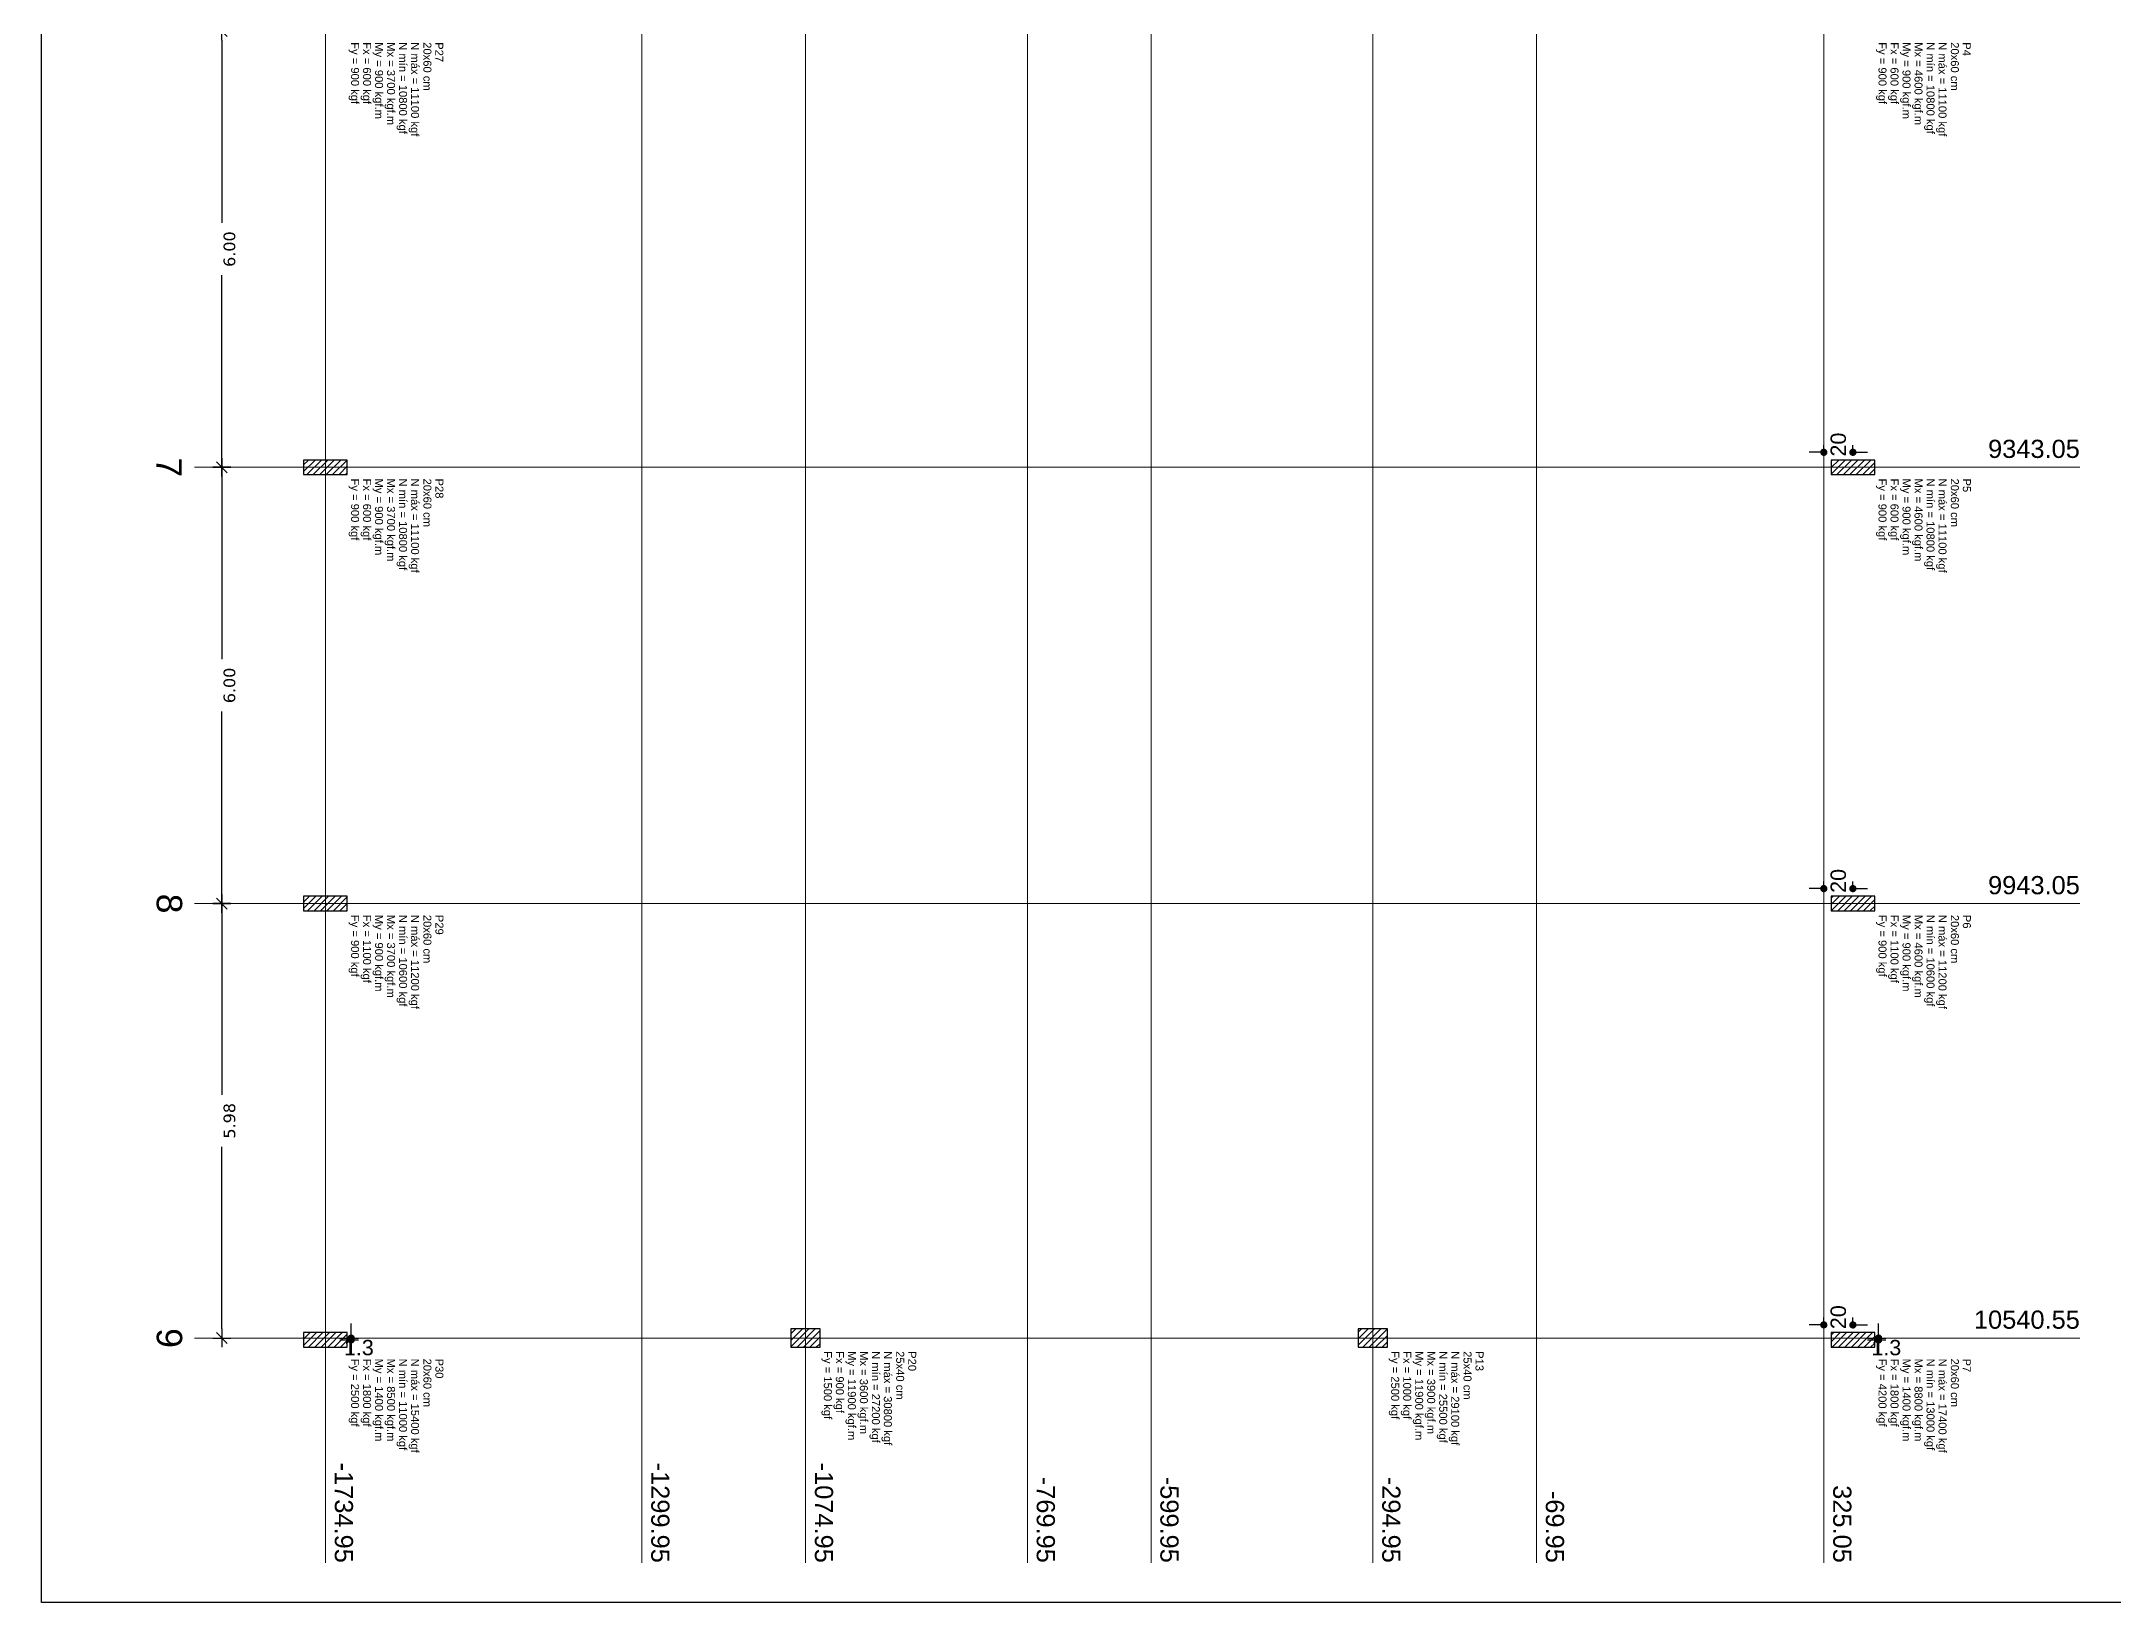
# Model space of a CAD drawing. Extents: x 25 to 1028, y -81 to 176.
# Drawn here: x 812.4 to 840.89, y 4.96 to 26.43 of the extents above; entities that cross this region are included whole.
import ezdxf

# ---------------------------------------------------------------- set-up
doc = ezdxf.new("R2010")
doc.units = 0
doc.header["$LTSCALE"] = 0.3
doc.header["$PDSIZE"] = 0.1
doc.layers.get('0').update_dxf_attribs({"linetype": 'CONTINUOUS'})
doc.layers.get('Defpoints').update_dxf_attribs({"linetype": 'CONTINUOUS'})
doc.layers.add('ARQ-CTA-1_100', color=1, linetype='CONTINUOUS')
for name, color, linetype, lineweight in [('LC-Cotas', 7, 'CONTINUOUS', 5), ('LC-Eixos', 9, 'CONTINUOUS', 5), ('LC-Hachuras dos pilares', 9, 'CONTINUOUS', 5), ('LC-Seção dos pilares', 4, 'CONTINUOUS', 30), ('LC-Textos', 3, 'CONTINUOUS', 20)]:
    doc.layers.add(name, color=color, linetype=linetype, lineweight=lineweight)
doc.layers.add('VPort', color=45, linetype='CONTINUOUS', plot=False)
doc.styles.add('Arial', font='arial.ttf')
doc.styles.add('FNDE Texto Cota 0100', font='verdana.ttf', dxfattribs={"height": 0.16})
doc.dimstyles.new('FNDE 1-0100', dxfattribs={"dimscale": 2.5, "dimtxt": 0.16, "dimasz": 0.05, "dimexe": 0.15, "dimexo": 0.15, "dimgap": 0.05, "dimtad": 1, "dimzin": 4, "dimdsep": 46, "dimtxsty": 'FNDE Texto Cota 0100', "dimblk": 'tic', "dimcen": 0.15, "dimdle": 0.15, "dimse1": 1, "dimse2": 1, "dimclrd": 251, "dimclre": 251, "dimclrt": 256, "dimaunit": 1, "dimadec": 3, "dimazin": 0, "dimtfac": 1, "dimtix": 1, "dimtmove": 2, "dimatfit": 3, "dimldrblk": 'tic', "dimfxl": 0.15, "dimtvp": 1, "dimtolj": 1, "dimtzin": 0, "dimarcsym": 0})
doc.dimstyles.new('UM_50.000000', dxfattribs={"dimtxt": 0.18, "dimasz": 0.1, "dimexe": 0.1, "dimexo": 0.2, "dimgap": 0, "dimtad": 1, "dimtih": 1, "dimtoh": 1, "dimdec": 1, "dimlfac": 50, "dimzin": 0, "dimdsep": 46, "dimtxsty": 'Standard', "dimblk": 'CLOSED', "dimblk1": 'CLOSED', "dimblk2": 'CLOSED', "dimcen": 0.09, "dimdle": 0.1, "dimadec": 1, "dimazin": 2, "dimtfac": 1, "dimtdec": 4, "dimtofl": 0, "dimtmove": 0, "dimatfit": 3, "dimldrblk": 'CLOSED', "dimfxl": 1, "dimtolj": 1, "dimarcsym": 0})
pattern_1 = [(45, (833.654795, 114.0015), (-0.044194174, 0.044194174), [])]

# ---------------------------------------------------------------- blocks, each defined once
blk = doc.blocks.new('tic')
at = {"color": 251}
for p, q in [((-1, 0), (1, 0)), ((0, -1), (0, 1))]:
    blk.add_line(p, q, dxfattribs=at)
blk.add_line((-0.6, -0.6), (0.6, 0.6))
blk = doc.blocks.new('*D280')
at = {"layer": 'ARQ-CTA-1_100', "color": 251, "lineweight": -2}
for p, q in [((814.88, 26.446), (814.88, 23.931)), ((814.88, 20.696), (814.88, 23.211))]:
    blk.add_line(p, q, dxfattribs=at)
at = {"layer": 'Defpoints', "color": 0}
for p in [(814.88, 26.571), (814.88, 20.571), (814.88, 20.571)]:
    blk.add_point(p, dxfattribs=at)
at = {"layer": 'ARQ-CTA-1_100', "color": 251, "lineweight": -2, "xscale": 0.125, "yscale": 0.125, "zscale": 0.125}
for p, rotation in [((814.88, 26.571), 90), ((814.88, 20.571), 270)]:
    blk.add_blockref('tic', p, dxfattribs=dict(at, rotation=rotation))
at = {"layer": 'ARQ-CTA-1_100', "insert": (814.986, 23.571), "char_height": 0.16, "attachment_point": 5, "rotation": 90, "style": 'FNDE Texto Cota 0100'}
blk.add_mtext('\\A1;6.00', dxfattribs=at)
blk = doc.blocks.new('*D281')
at = {"layer": 'ARQ-CTA-1_100', "color": 251, "lineweight": -2}
for p, q in [((814.88, 20.446), (814.88, 17.931)), ((814.88, 14.696), (814.88, 17.211))]:
    blk.add_line(p, q, dxfattribs=at)
at = {"layer": 'Defpoints', "color": 0}
for p in [(814.88, 20.571), (814.88, 14.571), (814.88, 14.571)]:
    blk.add_point(p, dxfattribs=at)
at = {"layer": 'ARQ-CTA-1_100', "color": 251, "lineweight": -2, "xscale": 0.125, "yscale": 0.125, "zscale": 0.125}
for p, rotation in [((814.88, 20.571), 90), ((814.88, 14.571), 270)]:
    blk.add_blockref('tic', p, dxfattribs=dict(at, rotation=rotation))
at = {"layer": 'ARQ-CTA-1_100', "insert": (814.986, 17.571), "char_height": 0.16, "attachment_point": 5, "rotation": 90, "style": 'FNDE Texto Cota 0100'}
blk.add_mtext('\\A1;6.00', dxfattribs=at)
blk = doc.blocks.new('*D282')
at = {"layer": 'ARQ-CTA-1_100', "color": 251, "lineweight": -2}
for p, q in [((814.88, 14.446), (814.88, 11.942)), ((814.88, 8.721), (814.88, 11.225))]:
    blk.add_line(p, q, dxfattribs=at)
at = {"layer": 'Defpoints', "color": 0}
for p in [(814.88, 14.571), (814.88, 8.596), (814.88, 8.596)]:
    blk.add_point(p, dxfattribs=at)
at = {"layer": 'ARQ-CTA-1_100', "color": 251, "lineweight": -2, "xscale": 0.125, "yscale": 0.125, "zscale": 0.125}
for p, rotation in [((814.88, 14.571), 90), ((814.88, 8.596), 270)]:
    blk.add_blockref('tic', p, dxfattribs=dict(at, rotation=rotation))
at = {"layer": 'ARQ-CTA-1_100', "insert": (814.986, 11.584), "char_height": 0.16, "attachment_point": 5, "rotation": 90, "style": 'FNDE Texto Cota 0100'}
blk.add_mtext('\\A1;5.98', dxfattribs=at)
blk = doc.blocks.new('_DOT')
at = {"color": 0, "linetype": 'ByBlock', "lineweight": -2}
blk.add_line((-0.5, 0), (-1, 0), dxfattribs=at)
at = {"color": 0, "linetype": 'ByBlock', "const_width": 0.5}
blk.add_lwpolyline([(-0.25, 0, 1), (0.25, 0, 1)], format="xyb", close=True, dxfattribs=at)
blk = doc.blocks.new('*D287')
at = {"layer": 'Defpoints', "color": 0}
for p in [(836.905, 20.777), (836.905, 20.571), (837.305, 20.571)]:
    blk.add_point(p, dxfattribs=at)
at = {"layer": 'LC-Cotas', "color": 0, "lineweight": -2}
for p, q in [((836.905, 20.771), (836.905, 20.877)), ((837.305, 20.771), (837.305, 20.877)), ((836.805, 20.777), (836.705, 20.777)), ((837.405, 20.777), (837.505, 20.777))]:
    blk.add_line(p, q, dxfattribs=at)
at = {"layer": 'LC-Cotas', "color": 0, "lineweight": -2, "xscale": 0.1, "yscale": 0.1, "zscale": 0.1}
blk.add_blockref('_DOT', (836.905, 20.777), dxfattribs=at)
at = {"layer": 'LC-Cotas', "color": 0, "lineweight": -2, "xscale": 0.1, "yscale": 0.1, "zscale": 0.1, "rotation": 180}
blk.add_blockref('_DOT', (837.305, 20.777), dxfattribs=at)
at = {"layer": 'LC-Cotas', "insert": (837.105, 20.883), "char_height": 0.2118, "attachment_point": 5, "rotation": 90, "style": 'Arial'}
blk.add_mtext('\\A1;20', dxfattribs=at)
blk = doc.blocks.new('DOT')
for p, q in [((1.5, 0), (-1.5, 0)), ((0, -1.5), (0, 1.5))]:
    blk.add_line(p, q)
blk.add_circle((0, 0), 0.5)
blk = doc.blocks.new('*D288')
at = {"layer": 'Defpoints', "color": 0}
for p in [(836.905, 14.777), (836.905, 14.571), (837.305, 14.571)]:
    blk.add_point(p, dxfattribs=at)
at = {"layer": 'LC-Cotas', "color": 0, "lineweight": -2}
for p, q in [((836.905, 14.771), (836.905, 14.877)), ((837.305, 14.771), (837.305, 14.877)), ((836.805, 14.777), (836.705, 14.777)), ((837.405, 14.777), (837.505, 14.777))]:
    blk.add_line(p, q, dxfattribs=at)
at = {"layer": 'LC-Cotas', "color": 0, "lineweight": -2, "xscale": 0.1, "yscale": 0.1, "zscale": 0.1}
blk.add_blockref('_DOT', (836.905, 14.777), dxfattribs=at)
at = {"layer": 'LC-Cotas', "color": 0, "lineweight": -2, "xscale": 0.1, "yscale": 0.1, "zscale": 0.1, "rotation": 180}
blk.add_blockref('_DOT', (837.305, 14.777), dxfattribs=at)
at = {"layer": 'LC-Cotas', "insert": (837.105, 14.883), "char_height": 0.2118, "attachment_point": 5, "rotation": 90, "style": 'Arial'}
blk.add_mtext('\\A1;20', dxfattribs=at)
blk = doc.blocks.new('*D289')
at = {"layer": 'Defpoints', "color": 0}
for p in [(836.905, 8.777), (836.905, 8.571), (837.305, 8.571)]:
    blk.add_point(p, dxfattribs=at)
at = {"layer": 'LC-Cotas', "color": 0, "lineweight": -2}
for p, q in [((836.905, 8.771), (836.905, 8.877)), ((837.305, 8.771), (837.305, 8.877)), ((836.805, 8.777), (836.705, 8.777)), ((837.405, 8.777), (837.505, 8.777))]:
    blk.add_line(p, q, dxfattribs=at)
at = {"layer": 'LC-Cotas', "color": 0, "lineweight": -2, "xscale": 0.1, "yscale": 0.1, "zscale": 0.1}
blk.add_blockref('_DOT', (836.905, 8.777), dxfattribs=at)
at = {"layer": 'LC-Cotas', "color": 0, "lineweight": -2, "xscale": 0.1, "yscale": 0.1, "zscale": 0.1, "rotation": 180}
blk.add_blockref('_DOT', (837.305, 8.777), dxfattribs=at)
at = {"layer": 'LC-Cotas', "insert": (837.105, 8.883), "char_height": 0.2118, "attachment_point": 5, "rotation": 90, "style": 'Arial'}
blk.add_mtext('\\A1;20', dxfattribs=at)
blk = doc.blocks.new('*D290')
at = {"layer": 'Defpoints', "color": 0}
for p in [(837.305, 8.596), (837.305, 8.571), (837.658, 8.596)]:
    blk.add_point(p, dxfattribs=at)
at = {"layer": 'LC-Cotas', "color": 0, "lineweight": -2}
for p, q in [((837.505, 8.596), (837.758, 8.596)), ((837.505, 8.571), (837.758, 8.571)), ((837.658, 8.696), (837.658, 8.796)), ((837.658, 8.471), (837.658, 8.371))]:
    blk.add_line(p, q, dxfattribs=at)
at = {"layer": 'LC-Cotas', "color": 0, "lineweight": -2, "xscale": 0.1, "yscale": 0.1, "zscale": 0.1}
for p, rotation in [((837.658, 8.596), 270), ((837.658, 8.571), 90)]:
    blk.add_blockref('_DOT', p, dxfattribs=dict(at, rotation=rotation))
at = {"layer": 'LC-Cotas', "insert": (837.764, 8.464), "char_height": 0.2118, "attachment_point": 5, "rotation": 0.0057, "style": 'Arial'}
blk.add_mtext('\\A1;1.3', dxfattribs=at)
blk = doc.blocks.new('*D296')
at = {"layer": 'Defpoints', "color": 0}
for p in [(816.305, 8.596), (816.305, 8.571), (816.658, 8.596)]:
    blk.add_point(p, dxfattribs=at)
at = {"layer": 'LC-Cotas', "color": 0, "lineweight": -2}
for p, q in [((816.505, 8.596), (816.758, 8.596)), ((816.505, 8.571), (816.758, 8.571)), ((816.658, 8.696), (816.658, 8.796)), ((816.658, 8.471), (816.658, 8.371))]:
    blk.add_line(p, q, dxfattribs=at)
at = {"layer": 'LC-Cotas', "color": 0, "lineweight": -2, "xscale": 0.1, "yscale": 0.1, "zscale": 0.1}
for p, rotation in [((816.658, 8.596), 270), ((816.658, 8.571), 90)]:
    blk.add_blockref('_DOT', p, dxfattribs=dict(at, rotation=rotation))
at = {"layer": 'LC-Cotas', "insert": (816.764, 8.464), "char_height": 0.2118, "attachment_point": 5, "rotation": 0.0057, "style": 'Arial'}
blk.add_mtext('\\A1;1.3', dxfattribs=at)

msp = doc.modelspace()

# ---------------------------------------------------------------- hatches: boundary and pattern name
at = {"layer": 'LC-Hachuras dos pilares', "linetype": 'Continuous'}
h = msp.add_hatch(dxfattribs=at)
h.set_pattern_fill('ANSI31', color=256, scale=0.5, style=0)
h.set_pattern_definition(pattern_1)
h.paths.add_polyline_path([(816.00529499, 20.67100173), (816.00529499, 20.47100173), (816.60529499, 20.47100173), (816.60529499, 20.67100173), (816.00529499, 20.67100173)])
h = msp.add_hatch(dxfattribs=at)
h.set_pattern_fill('ANSI31', color=256, scale=0.5, style=0)
h.set_pattern_definition(pattern_1)
h.paths.add_polyline_path([(837.00529499, 20.67100173), (837.00529499, 20.47100173), (837.60529499, 20.47100173), (837.60529499, 20.67100173), (837.00529499, 20.67100173)])
h = msp.add_hatch(dxfattribs=at)
h.set_pattern_fill('ANSI31', color=256, scale=0.5, style=0)
h.set_pattern_definition(pattern_1)
h.paths.add_polyline_path([(816.00529499, 14.67100173), (816.00529499, 14.47100173), (816.60529499, 14.47100173), (816.60529499, 14.67100173), (816.00529499, 14.67100173)])
h = msp.add_hatch(dxfattribs=at)
h.set_pattern_fill('ANSI31', color=256, scale=0.5, style=0)
h.set_pattern_definition(pattern_1)
h.paths.add_polyline_path([(837.00529499, 14.67100173), (837.00529499, 14.47100173), (837.60529499, 14.47100173), (837.60529499, 14.67100173), (837.00529499, 14.67100173)])
h = msp.add_hatch(dxfattribs=at)
h.set_pattern_fill('ANSI31', color=256, scale=0.5, style=0)
h.set_pattern_definition(pattern_1)
h.paths.add_polyline_path([(816.00529499, 8.67100173), (816.00529499, 8.47100173), (816.60529499, 8.47100173), (816.60529499, 8.67100173), (816.00529499, 8.67100173)])
h = msp.add_hatch(dxfattribs=at)
h.set_pattern_fill('ANSI31', color=256, scale=0.5, style=0)
h.set_pattern_definition(pattern_1)
h.paths.add_polyline_path([(822.70529499, 8.72100173), (822.70529499, 8.47100173), (823.10529499, 8.47100173), (823.10529499, 8.72100173), (822.70529499, 8.72100173)])
h = msp.add_hatch(dxfattribs=at)
h.set_pattern_fill('ANSI31', color=256, scale=0.5, style=0)
h.set_pattern_definition(pattern_1)
h.paths.add_polyline_path([(830.50529499, 8.72100173), (830.50529499, 8.47100173), (830.90529499, 8.47100173), (830.90529499, 8.72100173), (830.50529499, 8.72100173)])
h = msp.add_hatch(dxfattribs=at)
h.set_pattern_fill('ANSI31', color=256, scale=0.5, style=0)
h.set_pattern_definition(pattern_1)
h.paths.add_polyline_path([(837.00529499, 8.67100173), (837.00529499, 8.47100173), (837.60529499, 8.47100173), (837.60529499, 8.67100173), (837.00529499, 8.67100173)])

# ---------------------------------------------------------------- linework, layer by layer
at = {"layer": 'LC-Eixos'}
for p, q in [((816.30529499, 46.17100173), (816.30529499, 5.50485873)), ((820.65529499, 46.17100173), (820.65529499, 5.50485873)), ((822.90529499, 46.17100173), (822.90529499, 5.50485873)), ((825.95529499, 46.17100173), (825.95529499, 5.50485873)), ((827.65529499, 46.17100173), (827.65529499, 5.50485873)), ((830.70529499, 46.17100173), (830.70529499, 5.50485873)), ((832.95529499, 46.17100173), (832.95529499, 5.50485873)), ((836.90529499, 46.17100173), (836.90529499, 5.50485873)), ((840.42529499, 20.57100173), (814.50529499, 20.57100173)), ((840.42529499, 14.57100173), (814.50529499, 14.57100173)), ((840.42529499, 8.59600173), (814.50529499, 8.59600173))]:
    msp.add_line(p, q, dxfattribs=at)
at = {"layer": 'LC-Seção dos pilares'}
for points in [[(816.00529499, 20.67100173), (816.00529499, 20.47100173), (816.60529499, 20.47100173), (816.60529499, 20.67100173), (816.00529499, 20.67100173)], [(837.00529499, 20.67100173), (837.00529499, 20.47100173), (837.60529499, 20.47100173), (837.60529499, 20.67100173), (837.00529499, 20.67100173)], [(816.00529499, 14.67100173), (816.00529499, 14.47100173), (816.60529499, 14.47100173), (816.60529499, 14.67100173), (816.00529499, 14.67100173)], [(837.00529499, 14.67100173), (837.00529499, 14.47100173), (837.60529499, 14.47100173), (837.60529499, 14.67100173), (837.00529499, 14.67100173)], [(816.00529499, 8.67100173), (816.00529499, 8.47100173), (816.60529499, 8.47100173), (816.60529499, 8.67100173), (816.00529499, 8.67100173)], [(822.70529499, 8.72100173), (822.70529499, 8.47100173), (823.10529499, 8.47100173), (823.10529499, 8.72100173), (822.70529499, 8.72100173)], [(830.50529499, 8.72100173), (830.50529499, 8.47100173), (830.90529499, 8.47100173), (830.90529499, 8.72100173), (830.50529499, 8.72100173)], [(837.00529499, 8.67100173), (837.00529499, 8.47100173), (837.60529499, 8.47100173), (837.60529499, 8.67100173), (837.00529499, 8.67100173)]]:
    msp.add_lwpolyline(points, close=True, dxfattribs=at)
at = {"layer": 'VPort'}
msp.add_lwpolyline([(812.40033924, 47.3179392), (858.72820673, 47.3179392), (858.72820673, 4.95887634), (812.40033924, 4.95887634)], close=True, dxfattribs=at)

# ---------------------------------------------------------------- texts
at = {"layer": 'LC-Textos', "line_spacing_factor": 0.798, "style": 'Arial'}
for s, insert, char_height, width, attachment_point, rotation in [('Fy = 900 kgf', (816.62379499, 26.41600173), 0.11, 1.584, 7, 270), ('Fx = 600 kgf', (816.78879499, 26.41600173), 0.11, 1.584, 7, 270), ('My = 900 kgf.m', (816.95379499, 26.41600173), 0.11, 1.848, 7, 270), ('Mx = 3700 kgf.m', (817.11879499, 26.41600173), 0.11, 1.98, 7, 270), ('N mín = 10800 kgf', (817.28379499, 26.41600173), 0.11, 2.244, 7, 270), ('N máx = 11100 kgf', (817.44879499, 26.41600173), 0.11, 2.244, 7, 270), ('20x60 cm', (817.65009499, 26.41600173), 0.11, 1.056, 7, 270), ('P27', (817.81509499, 26.41600173), 0.11, 0.396, 7, 270), ('Fy = 900 kgf', (837.62379499, 26.41600173), 0.11, 1.584, 7, 270), ('Fx = 600 kgf', (837.78879499, 26.41600173), 0.11, 1.584, 7, 270), ('My = 900 kgf.m', (837.95379499, 26.41600173), 0.11, 1.848, 7, 270), ('Mx = 4600 kgf.m', (838.11879499, 26.41600173), 0.11, 1.98, 7, 270), ('N mín = 10800 kgf', (838.28379499, 26.41600173), 0.11, 2.244, 7, 270), ('N máx = 11100 kgf', (838.44879499, 26.41600173), 0.11, 2.244, 7, 270), ('20x60 cm', (838.65009499, 26.41600173), 0.11, 1.056, 7, 270), ('P4', (838.81509499, 26.41600173), 0.11, 0.264, 7, 270), ('9343.05', (840.42529499, 20.69600173), 0.25, 2.1, 9, 0.000210459), ('7', (813.98029499, 20.57100173), 0.35, 0.42, 8, 270), ('Fy = 900 kgf', (816.62379499, 20.41600173), 0.11, 1.584, 7, 270), ('Fx = 600 kgf', (816.78879499, 20.41600173), 0.11, 1.584, 7, 270), ('My = 900 kgf.m', (816.95379499, 20.41600173), 0.11, 1.848, 7, 270), ('Mx = 3700 kgf.m', (817.11879499, 20.41600173), 0.11, 1.98, 7, 270), ('N mín = 10800 kgf', (817.28379499, 20.41600173), 0.11, 2.244, 7, 270), ('N máx = 11100 kgf', (817.44879499, 20.41600173), 0.11, 2.244, 7, 270), ('20x60 cm', (817.65009499, 20.41600173), 0.11, 1.056, 7, 270), ('P28', (817.81509499, 20.41600173), 0.11, 0.396, 7, 270), ('Fy = 900 kgf', (837.62379499, 20.41600173), 0.11, 1.584, 7, 270), ('Fx = 600 kgf', (837.78879499, 20.41600173), 0.11, 1.584, 7, 270), ('My = 900 kgf.m', (837.95379499, 20.41600173), 0.11, 1.848, 7, 270), ('Mx = 4600 kgf.m', (838.11879499, 20.41600173), 0.11, 1.98, 7, 270), ('N mín = 10800 kgf', (838.28379499, 20.41600173), 0.11, 2.244, 7, 270), ('N máx = 11100 kgf', (838.44879499, 20.41600173), 0.11, 2.244, 7, 270), ('20x60 cm', (838.65009499, 20.41600173), 0.11, 1.056, 7, 270), ('P5', (838.81509499, 20.41600173), 0.11, 0.264, 7, 270), ('9943.05', (840.42529499, 14.69600173), 0.25, 2.1, 9, 0.000210459), ('8', (813.98029499, 14.57100173), 0.35, 0.42, 8, 270), ('Fy = 900 kgf', (816.62379499, 14.41600173), 0.11, 1.584, 7, 270), ('Fx = 1100 kgf', (816.78879499, 14.41600173), 0.11, 1.716, 7, 270), ('My = 900 kgf.m', (816.95379499, 14.41600173), 0.11, 1.848, 7, 270), ('Mx = 3700 kgf.m', (817.11879499, 14.41600173), 0.11, 1.98, 7, 270), ('N mín = 10600 kgf', (817.28379499, 14.41600173), 0.11, 2.244, 7, 270), ('N máx = 11200 kgf', (817.44879499, 14.41600173), 0.11, 2.244, 7, 270), ('20x60 cm', (817.65009499, 14.41600173), 0.11, 1.056, 7, 270), ('P29', (817.81509499, 14.41600173), 0.11, 0.396, 7, 270), ('Fy = 900 kgf', (837.62379499, 14.41600173), 0.11, 1.584, 7, 270), ('Fx = 1100 kgf', (837.78879499, 14.41600173), 0.11, 1.716, 7, 270), ('My = 900 kgf.m', (837.95379499, 14.41600173), 0.11, 1.848, 7, 270), ('Mx = 4600 kgf.m', (838.11879499, 14.41600173), 0.11, 1.98, 7, 270), ('N mín = 10600 kgf', (838.28379499, 14.41600173), 0.11, 2.244, 7, 270), ('N máx = 11200 kgf', (838.44879499, 14.41600173), 0.11, 2.244, 7, 270), ('20x60 cm', (838.65009499, 14.41600173), 0.11, 1.056, 7, 270), ('P6', (838.81509499, 14.41600173), 0.11, 0.264, 7, 270), ('10540.55', (840.42529499, 8.72100173), 0.25, 2.4, 9, 0.000210459), ('9', (813.98029499, 8.59600173), 0.35, 0.42, 8, 270), ('Fy = 2500 kgf', (816.62379499, 8.31400173), 0.11, 1.716, 7, 270), ('Fx = 1800 kgf', (816.78879499, 8.31400173), 0.11, 1.716, 7, 270), ('My = 1400 kgf.m', (816.95379499, 8.31400173), 0.11, 1.98, 7, 270), ('Mx = 8500 kgf.m', (817.11879499, 8.31400173), 0.11, 1.98, 7, 270), ('N mín = 11000 kgf', (817.28379499, 8.31400173), 0.11, 2.244, 7, 270), ('N máx = 15400 kgf', (817.44879499, 8.31400173), 0.11, 2.244, 7, 270), ('20x60 cm', (817.65009499, 8.31400173), 0.11, 1.056, 7, 270), ('P30', (817.81509499, 8.31400173), 0.11, 0.396, 7, 270), ('Fy = 1500 kgf', (823.12379499, 8.41600173), 0.11, 1.716, 7, 270), ('Fx = 900 kgf', (823.28879499, 8.41600173), 0.11, 1.584, 7, 270), ('My = 11900 kgf.m', (823.45379499, 8.41600173), 0.11, 2.112, 7, 270), ('Mx = 3600 kgf.m', (823.61879499, 8.41600173), 0.11, 1.98, 7, 270), ('N mín = 27200 kgf', (823.78379499, 8.41600173), 0.11, 2.244, 7, 270), ('N máx = 30800 kgf', (823.94879499, 8.41600173), 0.11, 2.244, 7, 270), ('25x40 cm', (824.15009499, 8.41600173), 0.11, 1.056, 7, 270), ('P20', (824.31509499, 8.41600173), 0.11, 0.396, 7, 270), ('Fy = 2500 kgf', (830.92379499, 8.41600173), 0.11, 1.716, 7, 270), ('Fx = 1000 kgf', (831.08879499, 8.41600173), 0.11, 1.716, 7, 270), ('My = 11900 kgf.m', (831.25379499, 8.41600173), 0.11, 2.112, 7, 270), ('Mx = 3900 kgf.m', (831.41879499, 8.41600173), 0.11, 1.98, 7, 270), ('N mín = 25500 kgf', (831.58379499, 8.41600173), 0.11, 2.244, 7, 270), ('N máx = 29100 kgf', (831.74879499, 8.41600173), 0.11, 2.244, 7, 270), ('25x40 cm', (831.95009499, 8.41600173), 0.11, 1.056, 7, 270), ('P13', (832.11509499, 8.41600173), 0.11, 0.396, 7, 270), ('Fy = 4200 kgf', (837.62379499, 8.31400173), 0.11, 1.716, 7, 270), ('Fx = 1800 kgf', (837.78879499, 8.31400173), 0.11, 1.716, 7, 270), ('My = 1400 kgf.m', (837.95379499, 8.31400173), 0.11, 1.98, 7, 270), ('Mx = 8800 kgf.m', (838.11879499, 8.31400173), 0.11, 1.98, 7, 270), ('N mín = 13000 kgf', (838.28379499, 8.31400173), 0.11, 2.244, 7, 270), ('N máx = 17400 kgf', (838.44879499, 8.31400173), 0.11, 2.244, 7, 270), ('20x60 cm', (838.65009499, 8.31400173), 0.11, 1.056, 7, 270), ('P7', (838.81509499, 8.31400173), 0.11, 0.264, 7, 270), ('-1734.95', (816.43029499, 5.50500173), 0.25, 2.4, 9, 270), ('-1299.95', (820.78029499, 5.50500173), 0.25, 2.4, 9, 270), ('-1074.95', (823.03029499, 5.50500173), 0.25, 2.4, 9, 270), ('-769.95', (826.08029499, 5.50500173), 0.25, 2.1, 9, 270), ('-599.95', (827.78029499, 5.50500173), 0.25, 2.1, 9, 270), ('-294.95', (830.83029499, 5.50500173), 0.25, 2.1, 9, 270), ('325.05', (837.03029499, 5.50500173), 0.25, 1.8, 9, 270), ('-69.95', (833.08029499, 5.50500173), 0.25, 1.8, 9, 270)]:
    msp.add_mtext(s, dxfattribs=dict(at, insert=insert, char_height=char_height, width=width, attachment_point=attachment_point, rotation=rotation))

# ---------------------------------------------------------------- dimensions: what is measured, and where the dimension line sits
at = {"layer": 'ARQ-CTA-1_100'}
for base, p1, p2, picture, middle in [((814.88029499, 20.57100173), (814.88029499, 26.57100173), (814.88029499, 20.57100173), '*D280', (814.98619499, 23.57100173)), ((814.88029499, 14.57100173), (814.88029499, 20.57100173), (814.88029499, 14.57100173), '*D281', (814.98619499, 17.57100173)), ((814.8802949869, 8.5960017312), (814.8802949869, 14.5710017312), (814.8802949869, 8.5960017312), '*D282', (814.9861949869, 11.5835017312))]:
    dim = msp.add_linear_dim(base=base, p1=p1, p2=p2, angle=270, dimstyle='FNDE 1-0100', dxfattribs=at)
    dim.commit()
    dim.dimension.update_dxf_attribs({"geometry": picture, "text_midpoint": middle, "dimtype": 160})
at = {"layer": 'LC-Cotas'}
for base, p1, p2, picture, middle in [((836.90529499, 20.77690173), (837.30529499, 20.57100173), (836.90529499, 20.57100173), '*D287', (837.10529499, 20.88280173)), ((836.90529499, 14.77690173), (837.30529499, 14.57100173), (836.90529499, 14.57100173), '*D288', (837.10529499, 14.88280173)), ((836.90529499, 8.77690173), (837.30529499, 8.57100173), (836.90529499, 8.57100173), '*D289', (837.10529499, 8.88280173))]:
    dim = msp.add_linear_dim(base=base, p1=p1, p2=p2, dimstyle='UM_50.000000', override={"dimtxt": 0.2118, "dimasz": 0.1, "dimexe": 0.1, "dimexo": 0.2, "dimtad": 1, "dimtih": 0, "dimtoh": 0, "dimdec": 1, "dimlfac": 50, "dimzin": 8, "dimtxsty": 'Arial', "dimblk": 'DOT', "dimblk1": 'DOT', "dimblk2": 'DOT', "dimsah": 1, "dimdle": 0.1, "dimse1": 0, "dimse2": 0, "dimclrt": 256, "dimadec": 1, "dimazin": 3, "dimtmove": 2, "dimldrblk": 'DOT'}, dxfattribs=at)
    dim.commit()
    dim.dimension.update_dxf_attribs({"geometry": picture, "text_midpoint": middle, "dimtype": 160, "text_rotation": 90})
for base, p1, p2, picture, middle in [((816.6582449869, 8.5960017312), (816.3052949869, 8.5710017312), (816.3052949869, 8.5960017312), '*D296', (816.7641449869, 8.4636947312)), ((837.6582449869, 8.5960017312), (837.3052949869, 8.5710017312), (837.3052949869, 8.5960017312), '*D290', (837.7641449869, 8.4636947312))]:
    dim = msp.add_linear_dim(base=base, p1=p1, p2=p2, angle=270, dimstyle='UM_50.000000', override={"dimtxt": 0.2118, "dimasz": 0.1, "dimexe": 0.1, "dimexo": 0.2, "dimtad": 1, "dimtih": 0, "dimtoh": 0, "dimdec": 1, "dimlfac": 50, "dimzin": 8, "dimtxsty": 'Arial', "dimblk": 'DOT', "dimblk1": 'DOT', "dimblk2": 'DOT', "dimsah": 1, "dimdle": 0.1, "dimse1": 0, "dimse2": 0, "dimclrt": 256, "dimadec": 1, "dimazin": 3, "dimtmove": 2, "dimldrblk": 'DOT'}, dxfattribs=at)
    dim.commit()
    dim.dimension.update_dxf_attribs({"geometry": picture, "text_midpoint": middle, "dimtype": 160, "text_rotation": 0.005729578})

doc.saveas('drawing.dxf')
